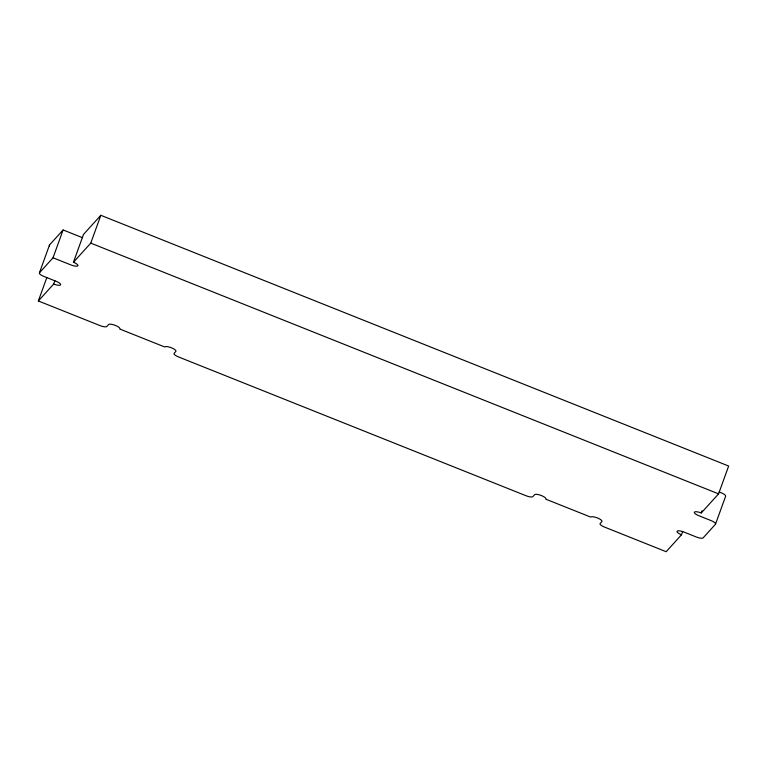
<?xml version="1.0" encoding="UTF-8"?>
<svg xmlns="http://www.w3.org/2000/svg" width="767" height="767" viewBox="0 0 767 767"><rect width="100%" height="100%" fill="white"/><g stroke="black" fill="none" stroke-linecap="round" stroke-linejoin="round"><path stroke-width="1.15" d="M682.697 531.445L681.489 534.791L666.168 551.703L604.501 527.073A6.069 1.716 19.9 0 1 600.139 523.468L601.865 521.56A6.069 1.716 19.9 0 0 597.493 517.965A6.069 1.716 19.9 0 0 590.657 517.083L545.807 499.173A6.069 1.716 19.9 0 0 541.444 495.568A6.069 1.716 19.9 0 0 534.599 494.696L532.873 496.604A6.069 1.716 19.9 0 1 526.028 495.731L178.49 356.933A6.069 1.716 19.9 0 1 174.119 353.328L175.844 351.42A6.069 1.716 19.9 0 0 171.482 347.806A6.069 1.716 19.9 0 0 164.637 346.943L119.796 329.033A6.069 1.716 19.9 0 0 115.424 325.429A6.069 1.716 19.9 0 0 108.578 324.556L106.853 326.464A6.069 1.716 19.9 0 1 100.007 325.591L38.35 300.961L53.68 284.049A6.069 1.716 19.9 0 0 60.516 284.921A6.069 1.716 19.9 0 0 56.154 281.316L43.815 276.398A6.069 1.716 19.9 0 1 39.453 272.793L49.519 244.961L63.095 229.985A6.069 1.716 19.9 0 1 64.236 230.407L81.053 237.118A6.069 1.716 19.9 0 0 82.548 237.655M39.453 272.793L53.019 257.817L63.095 229.985M38.35 300.961L46.816 277.587M53.68 284.049L54.888 280.712M53.019 257.817A6.069 1.716 19.9 0 1 54.169 258.239L70.986 264.951A6.069 1.716 19.9 0 0 77.822 265.823A6.069 1.716 19.9 0 0 73.459 262.228L83.526 234.395L100.832 215.297L728.65 466.039L718.574 493.871L701.268 512.96A6.069 1.716 19.9 0 0 694.432 512.088A6.069 1.716 19.9 0 0 698.795 515.692L711.134 520.62A6.069 1.716 19.9 0 1 715.496 524.216L703.138 537.859A6.069 1.716 19.9 0 1 696.302 536.986L683.963 532.058A6.069 1.716 19.9 0 0 677.127 531.186A6.069 1.716 19.9 0 0 681.489 534.791M73.459 262.228L90.765 243.129L100.832 215.297M701.268 512.96L702.073 510.736M715.496 524.216L725.572 496.393A6.069 1.716 19.9 0 0 721.201 492.788L719.149 491.963M90.765 243.129L718.574 493.871M49.654 245.948A6.069 1.716 19.9 0 1 49.519 244.961"/></g></svg>
